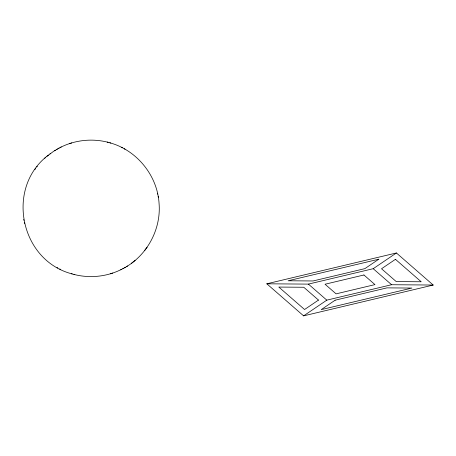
<?xml version="1.0" encoding="UTF-8"?>
<svg xmlns="http://www.w3.org/2000/svg" width="456" height="456" viewBox="0 0 456 456"><rect width="100%" height="100%" fill="white"/><g stroke="black" fill="none" stroke-linecap="round" stroke-linejoin="round"><path stroke-width="0.68" d="M48.41 155.091C5.176 187.558 19.99 260.604 72.196 273.931M122.812 268.715C146.342 256.688 161.185 230.018 159.087 203.684C157.537 175.697 136.88 150.144 109.839 142.796M144.717 250.458L147.111 247.209M34.924 169.512L35.505 168.731M36.765 167.016L37.318 166.269M44.722 158.238L45.463 157.588M46.945 156.3L53.666 151.267L59.223 148.012M135.09 260.427L131.408 263.357M49.909 153.928L50.627 153.37M303.61 315.865L326.809 300.145L391.601 284.726L433.2 285.04L396.406 252.972L266.817 283.803L303.61 315.865L433.2 285.04M266.817 283.803L308.41 284.111L373.207 268.698L396.406 252.972M54.458 150.754L55.313 150.241M56.721 149.397L57.502 148.93M124.534 267.797L125.314 267.33M126.722 266.486L127.577 265.973M60.511 147.351C75.901 139.536 94.295 138.02 110.791 143.059M71.244 273.668C87.74 278.701 106.134 277.185 121.524 269.376M58.334 148.468L61.309 146.94M120.726 269.787L123.701 268.259M69.426 143.646L70.406 143.344M70.828 143.207L71.672 142.939M110.363 273.782L111.207 273.52M111.629 273.383L112.609 273.076M107.234 142.084L108.106 142.323M73.929 274.404L74.801 274.643M121.53 147.334L122.345 147.767M124.163 148.747L125.029 149.209M57.011 267.518L57.872 267.98M59.69 268.954L60.505 269.393M373.207 268.698L391.601 284.726M308.41 284.111L326.809 300.145M157.542 193.224L157.725 194.153M158.158 196.371L158.34 197.305M23.695 219.421L23.877 220.351M24.31 222.574L24.493 223.503M318.487 300.082L304.568 309.516L278.815 287.069L303.77 287.257L318.487 300.082M378.805 259.202L364.885 268.635L313.05 280.964L288.095 280.782L378.805 259.202M335.126 300.202L321.206 309.635L411.922 288.061L386.962 287.873L335.126 300.202M395.449 259.327L381.524 268.761L396.241 281.586L421.202 281.768L395.449 259.327M363.928 274.985L325.048 284.236L336.089 293.852L374.963 284.607L363.928 274.985"/></g></svg>
